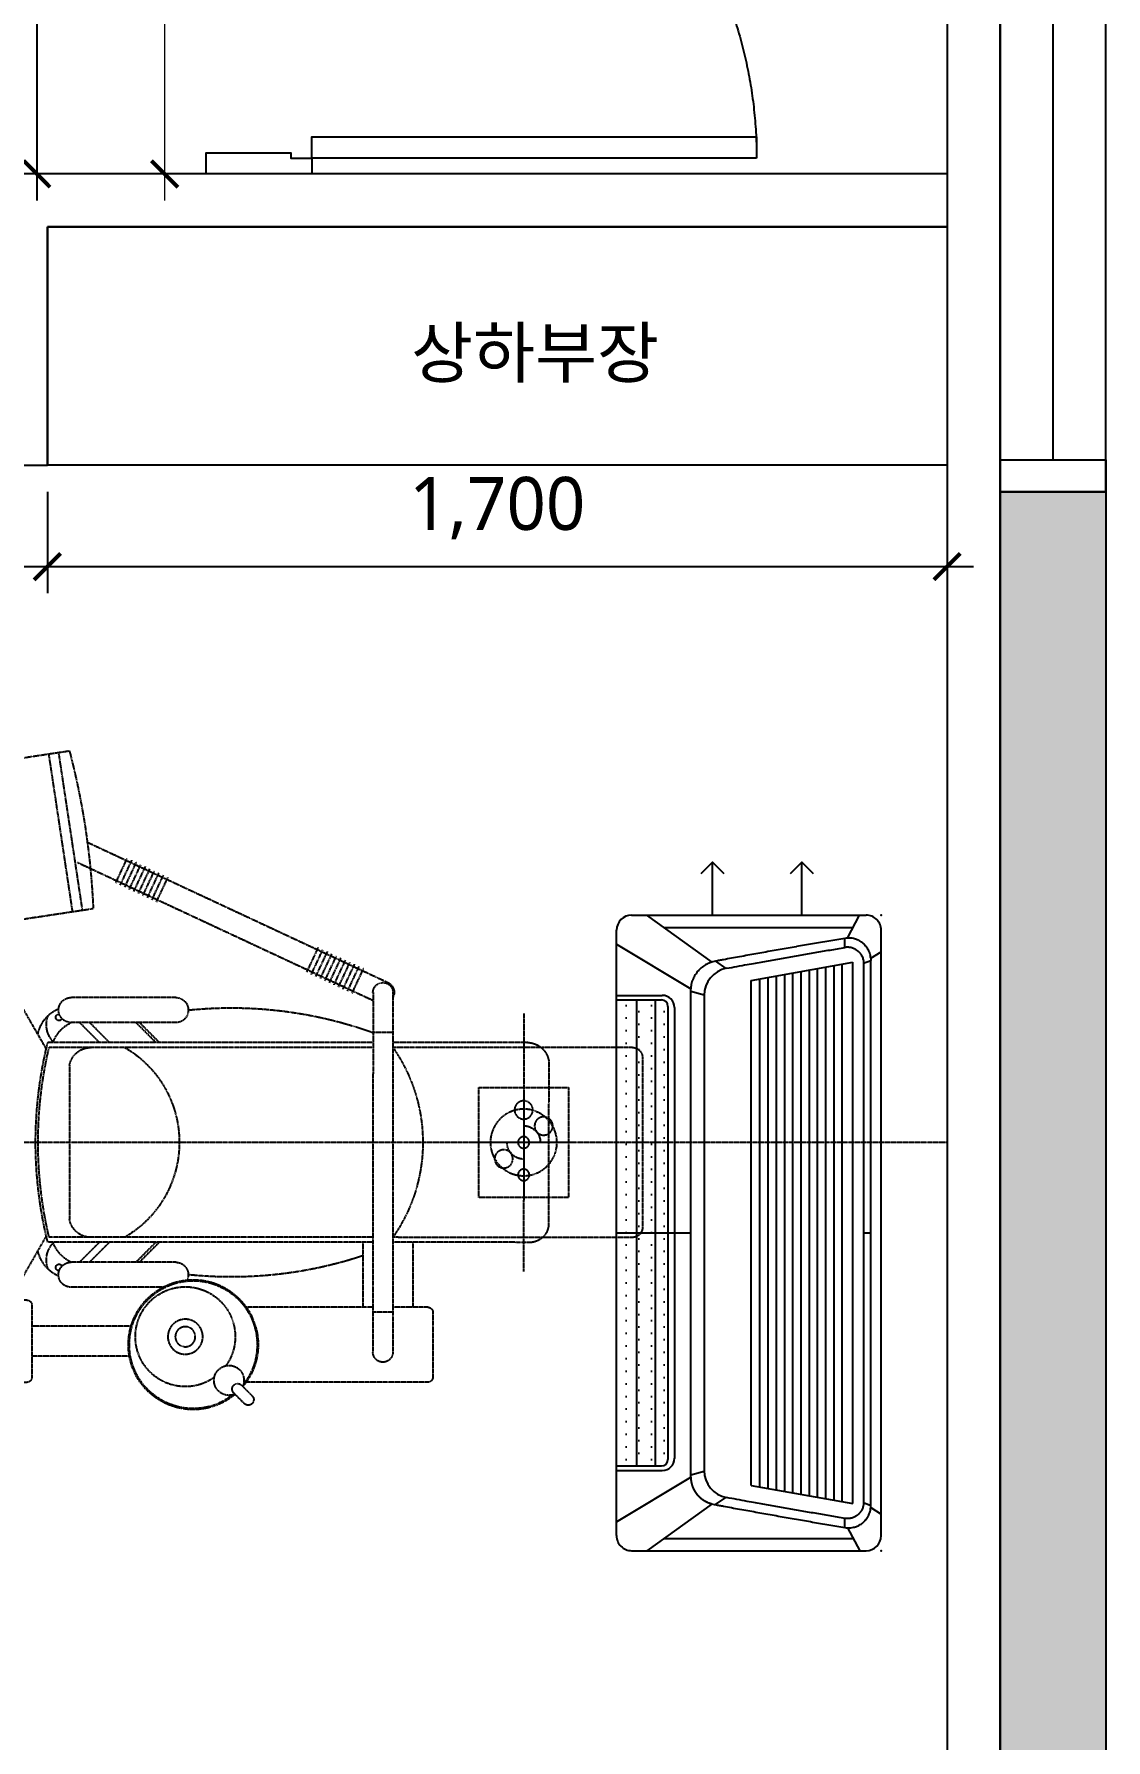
# Model space of a CAD drawing. Header units: metres. Extents: x 11578468 to 47831421, y -58341524 to -14256839.
# Drawn here: x 23795689 to 23797714, y -29027193 to -29023973 of the extents above; entities that cross this region are included whole.
import ezdxf
from ezdxf.enums import TextEntityAlignment as Align

# ---------------------------------------------------------------- set-up
doc = ezdxf.new("R2010")
doc.units = ezdxf.units.M
doc.header["$LTSCALE"] = 50
doc.header["$MEASUREMENT"] = 0
doc.linetypes.add('CENTER2', pattern=[28.575, 19.05, -3.175, 3.175, -3.175])
doc.linetypes.add('CENTERX2', pattern=[4, 2.5, -0.5, 0.5, -0.5])
doc.layers.get('0').update_dxf_attribs({"linetype": 'CONTINUOUS'})
doc.layers.get('DEFPOINTS').update_dxf_attribs({"linetype": 'CONTINUOUS'})
for name, color, linetype in [('0-ELC TEXT', 7, 'CONTINUOUS'), ('3.기호.계단선', 30, 'CONTINUOUS'), ('DVM_INDOOR', 7, 'CONTINUOUS'), ('DVM_UNIT_BP', 7, 'CONTINUOUS'), ('DVM_UNIT_DP', 4, 'CONTINUOUS'), ('DVM_UNIT_LP', 3, 'CONTINUOUS'), ('wall', 3, 'CONTINUOUS'), ('WIN', 4, 'CONTINUOUS'), ('家具', 251, 'CONTINUOUS'), ('가구', 6, 'CONTINUOUS')]:
    doc.layers.add(name, color=color, linetype=linetype)
for name, color, linetype, lineweight in [('DIM', 7, 'CONTINUOUS', 15), ('ha', 8, 'CONTINUOUS', 5), ('wall2', 3, 'CONTINUOUS', 25)]:
    doc.layers.add(name, color=color, linetype=linetype, lineweight=lineweight)
doc.styles.add('HY 울릉도 L', font='malgun.ttf')
doc.styles.add('맑은 고딕', font='malgun.ttf')
doc.dimstyles.new('사본 50', dxfattribs={"dimscale": 50, "dimtxt": 2, "dimasz": 1, "dimexe": 1, "dimexo": 1, "dimgap": 1, "dimtad": 1, "dimdec": 0, "dimrnd": 0.05, "dimdsep": 46, "dimlunit": 6, "dimtxsty": 'HY 울릉도 L', "dimblk": 'ARCHTICK', "dimcen": 2.5, "dimdle": 1, "dimclrd": 133, "dimclre": 133, "dimclrt": 30, "dimadec": 0, "dimazin": 0, "dimtfac": 1, "dimtdec": 0, "dimtix": 1, "dimtmove": 2, "dimatfit": 3, "dimldrblk": 'ARCHTICK', "dimfxl": 1, "dimlwd": -1, "dimlwe": -1, "dimarcsym": 0})

# ---------------------------------------------------------------- blocks, each defined once
blk = doc.blocks.new('*U1960')
at = {"layer": 'WIN', "linetype": 'Continuous'}
blk.add_line((60, 100), (1140, 100), dxfattribs=at)
for points in [[(0, 0), (1200, 0), (1200, 200), (0, 200)], [(0, 0), (60, 0), (60, 200), (0, 200)], [(1200, 0), (1140, 0), (1140, 200), (1200, 200)]]:
    blk.add_lwpolyline(points, close=True, dxfattribs=at)
blk = doc.blocks.new('sdagdgds')
at = {"layer": 'ha', "transparency": 33554687}
h = blk.add_hatch(color=256, dxfattribs=at)
h.dxf.hatch_style = 1
h.paths.add_polyline_path([(23725502, -29128457), (23728302, -29128457), (23728302, -29132607), (23728502, -29132607), (23728502, -29128257), (23728302, -29128257), (23725302, -29128257), (23725302, -29132557), (23725502, -29132557)])
h.paths.add_polyline_path([(23728502, -29133657), (23728302, -29133657), (23728302, -29133757), (23725502, -29133757), (23725502, -29133657), (23725302, -29133657), (23725302, -29133757), (23724848.0976572, -29133757), (23724752, -29133757), (23724752, -29136507), (23725152, -29136507), (23725152, -29137657), (23725352, -29137657), (23725352, -29137507), (23727752, -29137507), (23727952, -29137507), (23727952, -29137307), (23725352, -29137307), (23725352, -29136507), (23727052, -29136507), (23727052, -29136707), (23727252, -29136707), (23727252, -29136507), (23727252, -29135757), (23727252, -29135707), (23727052, -29135707), (23727052, -29135757), (23727052, -29136307), (23725352, -29136307), (23724952, -29136307), (23724952, -29133957), (23727052, -29133957), (23727052, -29134507), (23727252, -29134507), (23727252, -29133957), (23728502, -29133957)])
h.paths.add_polyline_path([(23727952, -29138607), (23727752, -29138607), (23727752, -29139637), (23725352, -29139637), (23725352, -29139457), (23725152, -29139457), (23725152, -29140057), (23725352, -29140057), (23725352, -29139837), (23727752, -29139837), (23727752, -29139907), (23727952, -29139907), (23727952, -29139837)])
h.paths.add_polyline_path([(23727952, -29141007), (23727752, -29141007), (23727752, -29142007), (23725352, -29142007), (23725352, -29141857), (23725152, -29141857), (23725152, -29144557), (23725652, -29144557), (23725652, -29144657), (23729552, -29144657), (23729552, -29144457), (23725852, -29144457), (23725852, -29144357), (23725352, -29144357), (23725352, -29142207), (23727952, -29142207)])
h.paths.add_polyline_path([(23731552, -29144307), (23730852, -29144307), (23730852, -29144457), (23730732, -29144457), (23730732, -29144657), (23732052, -29144657), (23732052, -29144457), (23731552, -29144457)])
h.paths.add_polyline_path([(23739502, -29144457), (23736702, -29144457), (23736702, -29144307), (23736002, -29144307), (23736002, -29144457), (23733202, -29144457), (23733202, -29144657), (23739502, -29144657)])
h.paths.add_polyline_path([(23745902, -29143307), (23745702, -29143307), (23745702, -29144457), (23744702, -29144457), (23744702, -29144307), (23744002, -29144307), (23744002, -29144457), (23743102, -29144457), (23743102, -29144657), (23745902, -29144657)])
h.paths.add_polyline_path([(23745902, -29133157), (23745702, -29133157), (23745702, -29139657), (23745902, -29139657)])
h.paths.add_polyline_path([(23745902, -29140857), (23745702, -29140857), (23745702, -29142157), (23745902, -29142157)])
h.paths.add_polyline_path([(23744602, -29136307), (23743902, -29136307), (23743902, -29136657), (23744602, -29136657)])
h.paths.add_polyline_path([(23736702, -29136307), (23736002, -29136307), (23736002, -29136657), (23736702, -29136657)])
h.paths.add_polyline_path([(23731602, -29136307), (23730902, -29136307), (23730902, -29136657), (23731602, -29136657)])
h.paths.add_polyline_path([(23745902, -29130707), (23745702, -29130707), (23745702, -29131957), (23745902, -29131957)])
h.paths.add_polyline_path([(23745902, -29128257), (23743802, -29128257), (23743802, -29128457), (23743802, -29128707), (23744502, -29128707), (23744502, -29128457), (23745702, -29128457), (23745702, -29129607), (23745902, -29129607)])
h.paths.add_polyline_path([(23731602, -29128457), (23731602, -29128257), (23730902, -29128257), (23730902, -29130107), (23731102, -29130107), (23731102, -29128707), (23731602, -29128707)])
h.paths.add_polyline_path([(23736702, -29128257), (23736002, -29128257), (23736002, -29128457), (23736002, -29128707), (23736702, -29128707), (23736702, -29128457)])
at = {"layer": 'wall'}
for p, q in [((23745702, -29133157), (23745702, -29139657)), ((23745702, -29133157), (23745902, -29133157)), ((23745902, -29133157), (23745902, -29139657))]:
    blk.add_line(p, q, dxfattribs=at)
at = {"layer": 'WIN', "linetype": 'Continuous', "rotation": 270}
blk.add_blockref('*U1960', (23745702, -29131957), dxfattribs=at)
blk = doc.blocks.new('rtyutut')
at = {"layer": '家具', "linetype": 'CENTERX2', "ltscale": 0.01}
for p, q in [((425185.6, -946947.7), (425230.6, -946649.4)), ((425204.2, -946950.5), (425249.2, -946652.2)), ((425560, -946699), (425210.5, -946646.3)), ((425409.3, -946981.4), (425454.3, -946683.1)), ((425428, -946984.2), (425472.9, -946685.9)), ((425536.5, -946736), (425558.3, -946739.3)), ((425536.5, -946736), (425540.2, -946736.5)), ((425569.1, -946731.4), (425571.6, -946714.4)), ((425839.5, -946739.3), (425851.3, -946762.1)), ((425901.3, -946730.7), (425900.9, -946740.2)), ((426021.3, -946742.2), (426030.4, -946733.1)), ((425534.4, -946750), (425556.2, -946753.3)), ((425534.4, -946750), (425538, -946750.5)), ((425561.3, -946782.7), (425564.2, -946764)), ((425789.2, -946765.2), (425803, -946792)), ((425526.7, -946801.3), (425530.3, -946801.8)), ((425526.7, -946801.3), (425548.5, -946804.6)), ((425528.8, -946787.3), (425532.4, -946787.8)), ((425528.8, -946787.3), (425550.6, -946790.6)), ((425177.3, -946818.5), (424609, -947083.5)), ((425553.6, -946833.9), (425556.4, -946815.3)), ((425195.2, -946857), (424636.8, -947117.4)), ((425088.7, -946911.9), (425066.8, -946864.9)), ((425097.2, -946907.9), (425075.3, -946860.9)), ((425105.8, -946903.9), (425083.9, -946856.9)), ((425114.3, -946899.9), (425092.4, -946852.9)), ((425122.9, -946895.9), (425101, -946848.9)), ((425519, -946852.5), (425522.6, -946853.1)), ((425519, -946852.5), (425540.8, -946855.8)), ((425521.1, -946838.6), (425524.7, -946839.1)), ((425521.1, -946838.6), (425542.9, -946841.9)), ((425545.9, -946885.2), (425548.7, -946866.6)), ((426153.5, -946876.7), (426162.7, -946867.5)), ((425046, -946931.8), (425024, -946884.8)), ((425054.5, -946927.8), (425032.6, -946880.8)), ((425063.1, -946923.8), (425041.1, -946876.8)), ((425071.6, -946919.8), (425049.7, -946872.8)), ((425080.1, -946915.8), (425058.2, -946868.8)), ((425513.4, -946889.8), (425517, -946890.4)), ((425513.4, -946889.8), (425535.1, -946893.1)), ((425511.3, -946903.8), (425514.9, -946904.4)), ((425511.3, -946903.8), (425533, -946907.1)), ((425538.1, -946936.5), (425541, -946917.9)), ((425165.6, -946944.7), (425515, -946997.4)), ((425503.5, -946955.1), (425507.1, -946955.6)), ((425503.5, -946955.1), (425525.3, -946958.4)), ((425505.6, -946941.1), (425509.2, -946941.7)), ((425505.6, -946941.1), (425527.4, -946944.4)), ((425530.8, -946985.1), (425533.2, -946969.1)), ((425687.3, -946980.6), (425680.2, -946981.7)), ((426162.6, -946992.1), (426153.2, -946992.5)), ((424736.2, -947076.2), (424714.3, -947029.2)), ((424744.7, -947072.3), (424722.8, -947025.3)), ((424753.3, -947068.3), (424731.4, -947021.3)), ((424761.8, -947064.3), (424739.9, -947017.3)), ((424676.4, -947104.1), (424654.4, -947057.1)), ((424684.9, -947100.1), (424663, -947053.1)), ((424693.5, -947096.2), (424671.5, -947049.2)), ((424702, -947092.2), (424680.1, -947045.2)), ((424710.5, -947088.2), (424688.6, -947041.2)), ((424719.1, -947084.2), (424697.2, -947037.2)), ((424727.6, -947080.2), (424705.7, -947033.2)), ((425719, -947032.7), (425689.3, -947037.6)), ((426138.8, -947049.1), (426129.6, -947040)), ((426139.9, -947045.9), (426131.2, -947041.5)), ((426152.5, -947040.6), (426195.9, -947059.2)), ((426114.5, -947096.5), (426106, -947092.2)), ((426126.3, -947076.7), (426111.5, -947061.9)), ((424599.1, -947102.7), (424599.1, -947781.6)), ((424636.8, -947102.7), (424636.8, -947781.6)), ((425009.3, -947112.2), (425207.3, -947112.2)), ((425254.1, -947208.8), (425313.1, -947106.6)), ((424352.1, -947142), (424352.1, -947629.2)), ((424599.1, -947178.2), (424636.8, -947178.2)), ((425009.3, -947159.3), (425207.3, -947159.3)), ((425040.4, -947197), (425078.1, -947159.3)), ((425047.1, -947197), (425084.8, -947159.3)), ((425134.7, -947197), (425172.4, -947159.3)), ((425153.6, -947197), (425191.3, -947159.3)), ((425861.5, -947208.2), (425866, -947178.4)), ((426031.6, -947180.5), (426050.3, -947223.9)), ((424146.5, -947206.5), (424314.2, -947206.5)), ((424314.2, -947206.5), (424599.1, -947206.5)), ((424344.5, -947197), (424599.1, -947197)), ((424636.8, -947197), (425251.3, -947197)), ((424636.8, -947206.5), (425104.7, -947206.5)), ((425104.7, -947206.5), (425248.7, -947206.5)), ((425917.4, -947216.8), (425918.8, -947207.6)), ((424127.7, -947225.3), (424127.7, -947545.9)), ((424304.9, -947230.5), (424304.9, -947541)), ((425210.1, -947240.1), (425210.1, -947531.3)), ((424436.9, -947281.9), (424267.2, -947281.9)), ((424267.2, -947281.9), (424267.2, -947489.3)), ((424436.9, -947489.3), (424436.9, -947281.9)), ((424352.1, -947291.3), (424352.1, -947480)), ((425768.8, -947300.8), (425505.5, -947300.8)), ((425958.7, -947314.9), (425902.1, -947314.9)), ((425958.7, -947314.9), (426060.6, -947314.9)), ((426060.6, -947314.9), (426060.6, -947456.3)), ((425787.6, -947319.6), (425787.6, -947451.6)), ((425883.3, -947333.8), (425883.3, -947437.5)), ((425977.6, -947437.5), (425977.6, -947333.8)), ((426079.5, -947437.5), (426079.5, -947333.8)), ((425787.6, -947357.3), (425883.3, -947357.3)), ((423552.1, -947385.6), (426478.9, -947385.6)), ((424257.7, -947385.6), (424446.4, -947385.6)), ((425502.3, -947385.6), (426059.5, -947385.6)), ((425787.6, -947413.9), (425883.3, -947413.9)), ((425768.8, -947470.5), (425505.5, -947470.5)), ((425902.1, -947456.3), (425958.7, -947456.3)), ((425958.7, -947456.3), (426060.6, -947456.3)), ((424267.2, -947489.3), (424436.9, -947489.3)), ((425923.3, -947556.9), (425918.5, -947527.1)), ((425975.5, -947525.2), (425974.3, -947518)), ((424146.5, -947564.8), (424312, -947564.8)), ((424312, -947564.8), (424599.1, -947564.8)), ((424336.5, -947574.2), (424599.1, -947574.2)), ((424561.4, -947574.2), (424561.4, -947696.8)), ((424636.8, -947564.8), (425104.7, -947564.8)), ((424636.8, -947574.2), (425251.3, -947574.2)), ((424655.7, -947574.2), (424655.7, -947696.8)), ((425040.4, -947574.2), (425078.1, -947611.9)), ((425047.1, -947574.2), (425084.8, -947611.9)), ((425104.7, -947564.8), (425248.7, -947564.8)), ((425134.7, -947574.2), (425172.4, -947611.9)), ((425153.6, -947574.2), (425191.3, -947611.9)), ((425254.1, -947562.4), (425313.1, -947664.6)), ((425009.3, -947611.9), (425207.3, -947611.9)), ((426190.8, -947627.1), (426164, -947640.9)), ((425033.4, -947659.1), (425207.3, -947659.1)), ((424533.1, -947696.8), (424599.1, -947696.8)), ((424636.8, -947696.8), (424876.2, -947696.8)), ((425281.3, -947692.9), (425281.3, -947829.3)), ((425290.7, -947683.4), (425354.6, -947683.2)), ((425326.3, -947683.3), (425326.8, -947838.6)), ((425364, -947692.6), (425364.1, -947726.5)), ((425747.9, -947699.3), (425777.6, -947703.9)), ((426216.7, -947677.4), (426191.5, -947690.4)), ((424523.7, -947706.2), (424523.7, -947828.8)), ((424599.1, -947706.2), (424636.8, -947706.2)), ((425093.8, -947732.8), (425281.3, -947732.8)), ((425358.6, -947728.5), (425362.3, -947728.4)), ((425358.7, -947742.6), (425362.3, -947742.6)), ((425364.2, -947744.5), (425364.3, -947777.1)), ((425739.3, -947755.3), (425748.4, -947756.7)), ((426225.3, -947739.1), (426215.9, -947738.8)), ((425096.9, -947789.4), (425281.3, -947789.4)), ((425358.8, -947779), (425362.4, -947779)), ((425358.8, -947793.1), (425362.5, -947793.1)), ((425364.4, -947795), (425364.5, -947828.9)), ((424533.1, -947838.2), (424876.2, -947838.2)), ((424885.1, -947844), (424865.1, -947864)), ((424899.8, -947858.7), (424879.7, -947878.7)), ((425290.8, -947838.8), (425355.1, -947838.4)), ((426213.9, -947859.2), (426222.9, -947868.2)), ((425848.4, -947969.5), (425862.2, -947942.7)), ((425898.7, -947995.4), (425912.5, -947968.6)), ((425964, -948000.5), (425963.6, -947991)), ((426079.4, -947991.4), (426088.5, -948000.6))]:
    blk.add_line(p, q, dxfattribs=at)
for centre, radius in [((424352.1, -947324.3), 17.2), ((424352.1, -947385.6), 62.9), ((424314.3, -947354.5), 17.2), ((424352.1, -947385.6), 10.8), ((424389.8, -947416.7), 17.2), ((424352.1, -947446.9), 10.8), ((424991.3, -947752.5), 33), ((424991.3, -947752.5), 18.9)]:
    blk.add_circle(centre, radius, dxfattribs=at)
for centre, radius, start, end in [((426584.6, -947006.1), 1420.4, 165.3279, 177.5221), ((425557.6, -946712.9), 14.1, 354.0775, 79.9893), ((425529.3, -946742.1), 9.43, 39.9828, 302.802), ((425559.8, -946730), 9.43, 261.3846, 351.425), ((426595.6, -947616.8), 1130.8, 127.7445, 142.8941), ((425814.4, -946752.3), 28.3, 27.2615, 207.2615), ((425920.1, -946731.5), 18.9, 83.6877, 177.6423), ((425890.1, -947003.3), 292.3, 6.3123, 83.6877), ((426037, -946739.8), 9.43, 60.8473, 135), ((425890.1, -947003.3), 311.2, 28.1765, 60.8473), ((425554.8, -946762.6), 9.43, 351.425, 81.3846), ((425926.7, -946970.2), 216.9, 112.5807, 160.9176), ((425919.7, -946741), 18.9, 177.6423, 263.5463), ((425890.1, -947003.3), 245.2, 6.4537, 83.5463), ((426099.2, -946796), 28.3, 348.6803, 100.7954), ((425521.6, -946793.3), 9.43, 39.9828, 302.802), ((425552, -946781.3), 9.43, 261.3846, 351.425), ((425513.9, -946844.6), 9.43, 39.9828, 302.802), ((425544.3, -946832.5), 9.43, 261.3846, 351.425), ((425547.1, -946813.9), 9.43, 351.425, 81.3846), ((425539.4, -946865.2), 9.43, 351.425, 81.3846), ((426156, -946860.8), 9.43, 315, 28.1765), ((425506.2, -946895.9), 9.43, 39.9828, 302.802), ((425536.6, -946883.8), 9.43, 261.3846, 351.425), ((425531.6, -946916.4), 9.43, 351.425, 81.3846), ((425498.4, -946947.2), 9.43, 39.9828, 302.802), ((425523.9, -946967.7), 9.43, 351.425, 81.3846), ((425528.8, -946935.1), 9.43, 261.3846, 351.425), ((425731.4, -946963.1), 47.1, 142.8941, 208.7976), ((425516.8, -946983.3), 14.1, 262.8606, 352.8603), ((425684.7, -947009.6), 28.3, 99.2615, 279.2615), ((426173, -946720.4), 551, 208.7976, 241.2024), ((425276.5, -946297.7), 1130.8, 307.1059, 322.2555), ((426152.4, -946973.6), 18.9, 186.4537, 272.3577), ((426161.8, -946973.2), 18.9, 272.3577, 6.3123), ((425926.7, -946970.2), 216.9, 196.7213, 254.0843), ((425926.7, -946970.2), 226.3, 298.812, 340.411), ((426148.8, -947049.2), 9.43, 66.6889, 160.411), ((426192.1, -947067.9), 9.43, 339.79, 66.6889), ((424618, -947102.7), 21.2, 115, 207.266), ((424618, -947102.7), 18.9, 90, 180), ((424618, -947102.7), 18.9, 0, 90), ((425926.7, -946970.2), 216.9, 285.5841, 332.6783), ((425926.7, -946970.2), 292.3, 297.8931, 339.79), ((425009.3, -947135.8), 23.6, 90, 270), ((425207.3, -947135.8), 23.6, 270, 90), ((425340, -947434), 328.4, 23.9286, 94.6915), ((424904.7, -947924.9), 793.3, 84.1361, 109.7326), ((425229.9, -947149.5), 6.22, 215.4276, 85.8716), ((425203.1, -947195.6), 68.4, 12.0689, 66.2015), ((425207, -947163.4), 46.8, 316.2164, 21.4281), ((425177.1, -947220.7), 68.4, 21.3635, 63.7664), ((426040.3, -947176.7), 9.43, 118.812, 203.3111), ((424146.5, -947225.3), 18.9, 90.001, 179.9974), ((424345.2, -947237.9), 40.9, 89.0396, 169.4832), ((424854.5, -947385.6), 311.9, 144.9489, 215.0511), ((425210.1, -947385.6), 207.4, 120.2726, 239.7274), ((425169.9, -947247.4), 40.9, 10.311, 90.9604), ((424487.5, -947385.6), 782, 346.751, 13.2389), ((424487.5, -947385.6), 786.7, 346.1256, 13.8644), ((425889.4, -947212.5), 28.3, 171.2615, 351.2615), ((425930.3, -947161.9), 47.1, 241.2024, 307.1059), ((426059, -947220.2), 9.43, 203.3111, 297.8931), ((425505.5, -947319.6), 18.9, 90, 180), ((425106.4, -947385.6), 386.6, 349.7784, 10.2216), ((425768.8, -947319.6), 18.9, 0, 90), ((425902.1, -947333.8), 18.9, 90, 180), ((425958.7, -947333.8), 18.9, 0, 90), ((426060.6, -947333.8), 18.9, 0, 90), ((424352.1, -947385.6), 31.5, 90, 180), ((424352.1, -947385.6), 31.5, 270, 0), ((425902.1, -947437.5), 18.9, 180, 270), ((425958.7, -947437.5), 18.9, 270, 0), ((426060.6, -947437.5), 18.9, 270, 0), ((425340, -947337.3), 328.4, 265.3085, 336.0714), ((425505.5, -947451.6), 18.9, 180, 270), ((425768.8, -947451.6), 18.9, 270, 0), ((425946.4, -947522.6), 28.3, 9.2615, 189.2615), ((424340.9, -947538.4), 36.1, 184.1196, 262.9592), ((425169.9, -947523.9), 40.9, 269.0396, 349.5868), ((426235.7, -948010.9), 551, 118.7976, 151.2024), ((425993, -947569.3), 47.1, 52.8941, 118.7976), ((425339.2, -948433.5), 1130.8, 37.7445, 52.8941), ((424146.5, -947545.9), 18.9, 179.9974, 270.001), ((425177.1, -947550.6), 68.4, 296.2336, 338.6365), ((425207, -947607.8), 46.8, 338.5719, 43.7836), ((425985.9, -947764.5), 216.9, 106.7213, 164.0843), ((425985.9, -947764.5), 216.9, 21.0279, 70.9176), ((424904.7, -946846.4), 793.3, 251.7081, 275.8639), ((425203.1, -947575.6), 68.4, 293.7985, 347.929), ((425009.3, -947635.5), 23.6, 90, 205.0576), ((425207.3, -947635.5), 23.6, 270, 90), ((425229.9, -947621.8), 6.22, 274.1284, 144.5724), ((426203.8, -947652.2), 28.3, 297.2615, 117.2615), ((424976.3, -947767.5), 122.6, 229.8581, 220.1503), ((424976.3, -947767.5), 120.7, 231.741, 218.2565), ((424991.3, -947752.5), 94.3, 234.5232, 215.4748), ((424533.1, -947706.2), 9.43, 90, 180), ((425290.7, -947692.9), 9.43, 90.2082, 180), ((425354.6, -947692.6), 9.43, 0.2051, 90.2051), ((425743.6, -947727.3), 28.3, 81.2615, 261.2615), ((425352.4, -947735.5), 9.43, 48.7954, 311.6147), ((425362.3, -947726.6), 1.89, 270.2051, 0.2051), ((425362.3, -947744.5), 1.89, 0.2051, 90.2051), ((425794.1, -947768.1), 47.1, 151.2024, 217.1059), ((425952.7, -947727.9), 245.2, 276.4537, 353.5463), ((425952.7, -947727.9), 292.3, 276.3123, 353.6877), ((426215.1, -947757.6), 18.9, 87.6423, 173.5463), ((426224.5, -947758), 18.9, 353.6877, 87.6423), ((424618, -947781.6), 18.9, 180, 270), ((424618, -947781.6), 18.9, 270, 0), ((425352.6, -947786.1), 9.43, 48.7954, 311.6147), ((425362.4, -947777.1), 1.89, 270.2051, 0.2051), ((425362.5, -947795), 1.89, 0.2051, 90.2051), ((426658.3, -947114.4), 1130.8, 217.1059, 232.2555), ((424533.1, -947828.8), 9.43, 180, 270), ((424908.8, -947834.9), 28.3, 246.534, 203.5136), ((425290.7, -947829.3), 9.43, 180, 270.3005), ((425355.1, -947829), 9.43, 270.3036, 0.3036), ((425985.9, -947764.5), 216.9, 195.5841, 252.4806), ((424872.4, -947871.4), 10.4, 135, 315), ((424892.4, -947851.4), 10.4, 315, 135), ((425952.7, -947727.9), 311.2, 298.1765, 330.8473), ((426216.2, -947874.9), 9.43, 330.8473, 45), ((426160, -947937.1), 28.3, 258.6803, 10.7954), ((425873.6, -947982.5), 28.3, 152.7385, 332.7385), ((425982.4, -947990.3), 18.9, 96.4537, 182.3577), ((425982.8, -947999.7), 18.9, 182.3577, 276.3123), ((426095.2, -947993.9), 9.43, 225, 298.1765)]:
    blk.add_arc(centre, radius, start, end, dxfattribs=at)
blk = doc.blocks.new('_ArchTick')
at = {"color": 0, "linetype": 'ByBlock', "const_width": 0.15}
blk.add_lwpolyline([(-0.5, -0.5), (0.5, 0.5)], dxfattribs=at)
blk = doc.blocks.new('*D2391')
at = {"layer": 'DEFPOINTS', "color": 0}
for p in [(23794113.7, -29024786.6), (23795713.7, -29024786.6), (23795713.7, -29024978)]:
    blk.add_point(p, dxfattribs=at)
at = {"layer": 'wall', "color": 133, "ltscale": 10}
for p, q in [((23794113.7, -29024836.6), (23794113.7, -29025028)), ((23795713.7, -29024836.6), (23795713.7, -29025028)), ((23794063.7, -29024978), (23795763.7, -29024978))]:
    blk.add_line(p, q, dxfattribs=at)
at = {"layer": 'wall', "color": 133, "xscale": 50, "yscale": 50, "zscale": 50, "rotation": 180}
blk.add_blockref('_ArchTick', (23794113.7, -29024978), dxfattribs=at)
at = {"layer": 'wall', "color": 133, "xscale": 50, "yscale": 50, "zscale": 50}
blk.add_blockref('_ArchTick', (23795713.7, -29024978), dxfattribs=at)
at = {"layer": 'wall', "color": 30, "ltscale": 10, "insert": (23794913.7, -29024867.7), "char_height": 100, "attachment_point": 5, "style": 'HY 울릉도 L'}
blk.add_mtext('1,600', dxfattribs=at)
blk = doc.blocks.new('*D2392')
at = {"layer": 'DEFPOINTS', "color": 0}
for p in [(23795713.7, -29024786.6), (23797413.7, -29024786.6), (23797413.7, -29024978)]:
    blk.add_point(p, dxfattribs=at)
at = {"layer": 'wall', "color": 133, "ltscale": 10}
for p, q in [((23795713.7, -29024836.6), (23795713.7, -29025028)), ((23797413.7, -29024836.6), (23797413.7, -29025028)), ((23795663.7, -29024978), (23797463.7, -29024978))]:
    blk.add_line(p, q, dxfattribs=at)
at = {"layer": 'wall', "color": 133, "xscale": 50, "yscale": 50, "zscale": 50, "rotation": 180}
blk.add_blockref('_ArchTick', (23795713.7, -29024978), dxfattribs=at)
at = {"layer": 'wall', "color": 133, "xscale": 50, "yscale": 50, "zscale": 50}
blk.add_blockref('_ArchTick', (23797413.7, -29024978), dxfattribs=at)
at = {"layer": 'wall', "color": 30, "ltscale": 10, "insert": (23796563.7, -29024867.7), "char_height": 100, "attachment_point": 5, "style": 'HY 울릉도 L'}
blk.add_mtext('1,700', dxfattribs=at)
blk = doc.blocks.new('*D2469')
at = {"layer": 'DEFPOINTS', "color": 0}
for p in [(23796013.7, -29020386.6), (23795693.8, -29024236.6), (23796013.7, -29024236.6)]:
    blk.add_point(p, dxfattribs=at)
at = {"layer": 'wall', "color": 133, "ltscale": 10}
for p, q in [((23795693.8, -29020336.6), (23795693.8, -29024286.6)), ((23795963.7, -29020386.6), (23795643.8, -29020386.6)), ((23795963.7, -29024236.6), (23795643.8, -29024236.6))]:
    blk.add_line(p, q, dxfattribs=at)
at = {"layer": 'wall', "color": 133, "xscale": 50, "yscale": 50, "zscale": 50}
for p, rotation in [((23795693.8, -29020386.6), 90), ((23795693.8, -29024236.6), 270)]:
    blk.add_blockref('_ArchTick', p, dxfattribs=dict(at, rotation=rotation))
at = {"layer": 'wall', "color": 30, "ltscale": 10, "insert": (23795583.7, -29022311.6), "char_height": 100, "attachment_point": 5, "rotation": 90, "style": 'HY 울릉도 L'}
blk.add_mtext('3,850', dxfattribs=at)
blk = doc.blocks.new('*U2475')
at = {"layer": 'WIN', "linetype": 'Continuous', "transparency": 33554687}
for points in [[(30, 1040), (30, 200), (70, 200), (70, 1040)], [(0, 200), (0, 0), (40, 0), (40, 160), (30, 160), (30, 200)], [(900, 200), (900, 0), (860, 0), (860, 160), (870, 160), (870, 200)]]:
    blk.add_lwpolyline(points, close=True, dxfattribs=at)
at = {"layer": 'WIN', "linetype": 'CENTER2', "ltscale": 20, "transparency": 33554687}
blk.add_arc((30, 200), 840, 0, 90, dxfattribs=at)
blk = doc.blocks.new('*D2488')
at = {"layer": 'DEFPOINTS', "color": 0}
for p in [(23796013.7, -29023336.6), (23795935.3, -29024236.6), (23796013.7, -29024236.6)]:
    blk.add_point(p, dxfattribs=at)
at = {"layer": 'DIM', "color": 133, "ltscale": 10}
for p, q in [((23795935.3, -29023286.6), (23795935.3, -29024286.6)), ((23795963.7, -29023336.6), (23795885.3, -29023336.6)), ((23795963.7, -29024236.6), (23795885.3, -29024236.6))]:
    blk.add_line(p, q, dxfattribs=at)
at = {"layer": 'DIM', "color": 133, "xscale": 50, "yscale": 50, "zscale": 50}
for p, rotation in [((23795935.3, -29023336.6), 90), ((23795935.3, -29024236.6), 270)]:
    blk.add_blockref('_ArchTick', p, dxfattribs=dict(at, rotation=rotation))
at = {"layer": 'DIM', "color": 30, "ltscale": 10, "insert": (23795833.6, -29023786.6), "char_height": 100, "attachment_point": 5, "rotation": 90, "style": 'HY 울릉도 L'}
blk.add_mtext('900', dxfattribs=at)
blk = doc.blocks.new('DVM_DP_VEC')
at = {"layer": 'DVM_UNIT_DP', "color": 0}
blk.add_line((0, 0), (100, 0), dxfattribs=at)
blk.add_lwpolyline([(78.8, 21.2), (100, 0), (78.8, -21.2)], dxfattribs=at)
blk.add_point((0, 0), dxfattribs=at)
blk = doc.blocks.new('DVM_LP_VEC')
at = {"layer": 'DVM_UNIT_LP', "color": 0}
blk.add_line((0, 0), (100, 0), dxfattribs=at)
blk.add_lwpolyline([(78.8, 21.2), (100, 0), (78.8, -21.2)], dxfattribs=at)
blk.add_point((0, 0), dxfattribs=at)
blk = doc.blocks.new('DVM_ID_CST_WF1W_AP_970X135X410_T_BLO')
at = {"layer": 'DVM_INDOOR'}
h = blk.add_hatch(dxfattribs=at)
h.set_pattern_fill('DOTS', color=0, scale=15)
h.set_pattern_definition([(0, (0, 0), (11.90625, 23.8125), [0, -23.8125])])
h.paths.add_polyline_path([(439.8, 426.9), (-439.8, 426.9), (-439.8, 415.1, 0.414214), (-427.8, 403.1), (427.8, 403.1, 0.414214), (439.8, 415.1)])
h.paths.add_polyline_path([(439.8, 461.7), (-439.8, 461.7), (-439.8, 426.9), (439.8, 426.9)])
h.paths.add_polyline_path([(439.8, 500.1), (-439.8, 500.1), (-439.8, 461.7), (439.8, 461.7)])
at = {"layer": 'DVM_INDOOR', "color": 0}
for p, q in [((-571.5, 500.1), (571.5, 500.1)), ((-545.5, 500.1), (-461, 360)), ((-448.5, 500.1), (-448.5, 413.7)), ((-439.8, 500.1), (-439.8, 415.1)), ((0, 499.5), (0, 360)), ((439.8, 500.1), (439.8, 415.1)), ((448.5, 500.1), (448.5, 413.7)), ((545.5, 500.1), (461, 360)), ((-600, 471.6), (-600, 28.6)), ((-439.6, 461.7), (439.8, 461.7)), ((600, 471.6), (600, 28.6)), ((-511.5, 319.5), (-600, 442.6)), ((439.8, 426.9), (-439.8, 426.9)), ((511.5, 319.5), (600, 442.6)), ((-576.8, 410.1), (-576.8, 52.9)), ((427.8, 403.1), (-427.8, 403.1)), ((425.5, 390.7), (-425.6, 390.7)), ((576.8, 410.1), (576.8, 53)), ((-461, 360), (460.9, 360)), ((-456.7, 360), (-449.8, 334.8)), ((456.7, 360), (449.8, 334.8)), ((448.5, 334.8), (-448.5, 334.8)), ((-513, 313.3), (-499.3, 293.9)), ((513, 313.3), (499.3, 293.9)), ((-476.9, 245.9), (-511.1, 53.5)), ((-479.8, 229.5), (479.8, 229.5)), ((-476.9, 245.9), (476.9, 245.9)), ((476.9, 245.9), (511.2, 53.5)), ((-485.4, 198), (485.4, 198)), ((-482.6, 213.6), (482.6, 213.6)), ((-490.9, 167), (490.9, 167)), ((-488.2, 182.4), (488.2, 182.4)), ((-496.5, 135.8), (496.5, 135.8)), ((-493.7, 151.4), (493.7, 151.4)), ((-502.1, 104.4), (502.1, 104.4)), ((-499.3, 120.2), (499.3, 120.2)), ((-556.2, 68.5), (-538.9, 68.5)), ((-507.6, 73.5), (507.6, 73.5)), ((-504.8, 89.1), (504.8, 89.1)), ((538.9, 68.6), (556.2, 68.5)), ((-556.7, 63.5), (-600, 40.7)), ((-509.2, 33.4), (-514.6, 19.6)), ((-511.1, 53.5), (511.2, 53.5)), ((509.2, 33.4), (-509.2, 33.4)), ((0, 33.4), (0, 19.6)), ((509.2, 33.4), (514.6, 19.6)), ((556.7, 63.5), (600, 40.8)), ((-571.5, 0.1), (571.5, 0.1)), ((-518.6, 19.8), (-530.9, 0.1)), ((-514.6, 19.6), (514.6, 19.6)), ((518.6, 19.8), (530.9, 0.1))]:
    blk.add_line(p, q, dxfattribs=at)
for centre, radius, start, end in [((-571.5, 471.6), 28.5, 89.9991, 180), ((571.5, 471.6), 28.5, 0, 89.9991), ((-425.5, 413.7), 23, 180, 270), ((-427.8, 415.1), 12, 180, 270), ((425.5, 413.7), 23, 270, 0), ((427.8, 415.1), 12, 270, 0), ((-448.5, 282.8), 52, 90, 169.5496), ((448.5, 282.8), 52, 10.4498, 90), ((-571.5, 28.6), 28.5, 180, 269.9991), ((571.5, 28.6), 28.5, 269.9991, 0)]:
    blk.add_arc(centre, radius, start, end, dxfattribs=at)
for points, knots in [([(-461, 360), (-461.1, 360), (-461.2, 360), (-461.3, 360), (-461.4, 360), (-461.5, 360), (-461.6, 360), (-461.8, 360), (-461.9, 359.9), (-462, 359.9), (-462.1, 359.9), (-462.3, 359.9), (-462.4, 359.9), (-462.5, 359.9), (-462.6, 359.9), (-462.8, 359.9), (-462.9, 359.9), (-463, 359.9), (-463.1, 359.9), (-463.2, 359.9), (-463.4, 359.9), (-463.5, 359.9), (-463.6, 359.9), (-463.7, 359.8), (-463.9, 359.8), (-464, 359.8), (-464.1, 359.8), (-464.2, 359.8), (-464.3, 359.8), (-464.5, 359.8), (-464.6, 359.8), (-464.7, 359.8), (-464.8, 359.7), (-465, 359.7), (-465.1, 359.7), (-465.2, 359.7), (-465.3, 359.7), (-465.4, 359.7), (-465.6, 359.7), (-465.7, 359.7), (-465.8, 359.6), (-466.3, 359.6), (-467.1, 359.5), (-468.1, 359.3), (-468.9, 359.2), (-469.5, 359.1), (-469.8, 359.1), (-469.8, 359), (-469.9, 359), (-470, 359), (-470.1, 359), (-470.3, 359), (-470.7, 358.9), (-471.4, 358.7), (-472.3, 358.5), (-473.1, 358.3), (-473.7, 358.2), (-474.2, 358), (-474.6, 357.9), (-475, 357.8), (-475.4, 357.7), (-475.8, 357.6), (-476, 357.5), (-476.2, 357.5), (-476.3, 357.4), (-476.4, 357.4), (-476.5, 357.4), (-476.6, 357.3), (-476.9, 357.2), (-477.2, 357.1), (-477.6, 357), (-477.9, 356.9), (-478, 356.8), (-478.2, 356.8), (-478.3, 356.8), (-478.4, 356.7), (-478.6, 356.6), (-479, 356.5), (-479.5, 356.3), (-480.1, 356), (-480.8, 355.8), (-481.3, 355.5), (-481.8, 355.3), (-482.1, 355.2), (-482.4, 355.1), (-482.6, 355), (-482.8, 354.9), (-483, 354.8), (-483.2, 354.7), (-483.4, 354.6), (-483.6, 354.5), (-483.8, 354.4), (-484.1, 354.2), (-484.3, 354.1), (-484.5, 354), (-484.8, 353.9), (-485.1, 353.7), (-485.3, 353.6), (-485.7, 353.4), (-486, 353.2), (-486.4, 353), (-486.7, 352.8), (-487, 352.6), (-487.5, 352.3), (-488.1, 352), (-488.6, 351.7), (-489, 351.4), (-489.5, 351.1), (-489.9, 350.8), (-490.3, 350.6), (-490.5, 350.4), (-490.7, 350.2), (-491, 350.1), (-491.2, 349.9), (-491.6, 349.6), (-492, 349.3), (-492.3, 349.1), (-492.5, 348.9), (-492.7, 348.8), (-492.8, 348.7), (-492.9, 348.6), (-493, 348.6), (-493, 348.5), (-493.1, 348.5), (-493.1, 348.5), (-493.1, 348.4), (-493.2, 348.4), (-493.2, 348.4), (-493.2, 348.4), (-493.2, 348.4), (-493.2, 348.4), (-493.2, 348.4), (-493.2, 348.4), (-493.2, 348.4), (-493.2, 348.4), (-493.2, 348.4), (-493.2, 348.4), (-493.2, 348.4), (-493.2, 348.4), (-493.2, 348.4), (-493.2, 348.4), (-493.2, 348.4), (-493.2, 348.4), (-493.2, 348.4), (-493.2, 348.4), (-493.2, 348.4), (-493.2, 348.4), (-493.2, 348.4), (-493.2, 348.4), (-493.2, 348.4), (-493.2, 348.4), (-493.2, 348.4), (-493.2, 348.4), (-493.2, 348.4), (-493.2, 348.4), (-493.2, 348.4), (-493.2, 348.4), (-493.2, 348.4), (-493.2, 348.4), (-493.2, 348.4), (-493.2, 348.4), (-493.2, 348.4), (-493.2, 348.4), (-493.2, 348.4), (-493.2, 348.4), (-493.2, 348.4), (-493.2, 348.4), (-493.2, 348.4), (-493.2, 348.4), (-493.2, 348.4), (-493.2, 348.4), (-493.2, 348.4), (-493.2, 348.4), (-493.2, 348.4), (-493.2, 348.4), (-493.2, 348.4), (-493.2, 348.4), (-493.2, 348.4), (-493.2, 348.4), (-493.2, 348.4), (-493.2, 348.3), (-493.3, 348.3), (-493.3, 348.3), (-493.4, 348.3), (-493.4, 348.2), (-493.5, 348.1), (-493.6, 348.1), (-493.6, 348), (-493.7, 348), (-493.8, 347.9), (-493.9, 347.8), (-494.1, 347.7), (-494.2, 347.6), (-494.3, 347.5), (-494.4, 347.4), (-494.5, 347.3), (-494.7, 347.2), (-494.8, 347.1), (-494.9, 347), (-495, 346.9), (-495.1, 346.7), (-495.3, 346.6), (-495.4, 346.5), (-495.5, 346.4), (-495.6, 346.3), (-495.7, 346.2), (-495.9, 346.1), (-496, 346), (-496.1, 345.9), (-496.2, 345.8), (-496.3, 345.7), (-496.4, 345.6), (-496.6, 345.5), (-496.7, 345.4), (-496.8, 345.2), (-496.9, 345.1), (-497, 345), (-497.1, 344.9), (-497.2, 344.8), (-497.4, 344.7), (-497.5, 344.6), (-497.6, 344.5), (-497.7, 344.3), (-497.8, 344.2), (-497.9, 344.1), (-498, 344), (-498.1, 343.9), (-498.2, 343.8), (-498.4, 343.7), (-498.5, 343.5), (-498.6, 343.4), (-498.7, 343.3), (-498.8, 343.2), (-498.9, 343.1), (-499, 343), (-499.1, 342.9), (-499.2, 342.7), (-499.3, 342.6), (-499.4, 342.5), (-499.5, 342.4), (-499.7, 342.3), (-499.8, 342.1), (-499.9, 342), (-500, 341.9), (-500.1, 341.8), (-500.2, 341.7), (-500.3, 341.5), (-500.4, 341.4), (-500.5, 341.3), (-500.6, 341.2), (-500.7, 341.1), (-500.8, 340.9), (-500.9, 340.8), (-501.1, 340.6), (-501.2, 340.4), (-501.3, 340.3), (-501.4, 340.2), (-501.5, 340.1), (-501.6, 340), (-501.7, 339.8), (-501.8, 339.6), (-502, 339.4), (-502.1, 339.3), (-502.3, 339.1), (-502.4, 338.9), (-502.6, 338.7), (-502.7, 338.5), (-502.8, 338.3), (-503, 338.1), (-503.1, 337.9), (-503.3, 337.7), (-503.4, 337.6), (-503.4, 337.5), (-503.5, 337.5), (-503.5, 337.4), (-503.5, 337.4), (-503.5, 337.3), (-503.6, 337.3), (-503.6, 337.3), (-503.6, 337.3), (-503.6, 337.2), (-503.6, 337.2), (-503.6, 337.2), (-503.6, 337.2), (-503.6, 337.2), (-503.6, 337.2), (-503.6, 337.2), (-503.6, 337.2), (-503.6, 337.2), (-503.6, 337.2), (-503.6, 337.2), (-503.6, 337.2), (-503.6, 337.2), (-503.6, 337.2), (-503.6, 337.2), (-503.6, 337.2), (-503.6, 337.2), (-503.6, 337.2), (-503.6, 337.2), (-503.6, 337.2), (-503.6, 337.2), (-503.6, 337.2), (-503.6, 337.2), (-503.6, 337.2), (-503.6, 337.2), (-503.6, 337.2), (-503.6, 337.2), (-503.6, 337.2), (-503.6, 337.2), (-503.6, 337.2), (-503.6, 337.2), (-503.6, 337.2), (-503.6, 337.2), (-503.6, 337.2), (-503.6, 337.2), (-503.7, 337.2), (-503.7, 337.1), (-503.8, 337), (-503.8, 336.9), (-503.9, 336.8), (-504, 336.7), (-504.1, 336.5), (-504.2, 336.4), (-504.3, 336.3), (-504.3, 336.2), (-504.4, 336), (-504.5, 335.9), (-504.6, 335.8), (-504.6, 335.7), (-504.7, 335.6), (-504.8, 335.5), (-504.9, 335.2), (-505.2, 334.8), (-505.6, 334.1), (-506, 333.4), (-506.4, 332.8), (-506.6, 332.4), (-506.7, 332.2), (-506.7, 332.1), (-506.8, 332.1), (-506.8, 332), (-506.8, 332), (-506.9, 331.8), (-507, 331.6), (-507.2, 331.3), (-507.3, 331), (-507.5, 330.7), (-507.6, 330.4), (-507.8, 330), (-507.9, 329.7), (-508.1, 329.4), (-508.2, 329.2), (-508.3, 329), (-508.3, 328.9), (-508.4, 328.8), (-508.4, 328.6), (-508.5, 328.4), (-508.7, 327.9), (-509, 327.4), (-509.2, 326.9), (-509.4, 326.4), (-509.5, 326), (-509.6, 325.7), (-509.7, 325.5), (-509.7, 325.4), (-509.8, 325.2), (-509.9, 325), (-510, 324.8), (-510, 324.6), (-510.1, 324.4), (-510.1, 324.3), (-510.2, 324.1), (-510.2, 324), (-510.3, 323.8), (-510.3, 323.7), (-510.4, 323.6), (-510.4, 323.4), (-510.5, 323.3), (-510.5, 323.1), (-510.6, 322.9), (-510.6, 322.8), (-510.7, 322.6), (-510.7, 322.4), (-510.8, 322.3), (-510.8, 322.1), (-510.9, 321.9), (-510.9, 321.7), (-511, 321.5), (-511, 321.4), (-511.1, 321.2), (-511.2, 321), (-511.2, 320.8), (-511.3, 320.6), (-511.3, 320.3), (-511.4, 320.1), (-511.4, 319.9), (-511.5, 319.7), (-511.5, 319.6), (-511.5, 319.5)], [0, 0, 0, 0, 0.001765, 0.003529, 0.005294, 0.007059, 0.008823, 0.010588, 0.012352, 0.014116, 0.015881, 0.017645, 0.019409, 0.021173, 0.022937, 0.024702, 0.026466, 0.028229, 0.029993, 0.031757, 0.033521, 0.035285, 0.037049, 0.038812, 0.040576, 0.042339, 0.044103, 0.045866, 0.04763, 0.049393, 0.051156, 0.05292, 0.054683, 0.056446, 0.058209, 0.059972, 0.061735, 0.063498, 0.065261, 0.067024, 0.068787, 0.07055, 0.088059, 0.10292, 0.115137, 0.124712, 0.126163, 0.127325, 0.1283, 0.12944, 0.131236, 0.133687, 0.136794, 0.151003, 0.163408, 0.174911, 0.186415, 0.19159, 0.197106, 0.202964, 0.209163, 0.215479, 0.219883, 0.221884, 0.22343, 0.224162, 0.225102, 0.227168, 0.231141, 0.237019, 0.24311, 0.247247, 0.24943, 0.251369, 0.252721, 0.254965, 0.258103, 0.262133, 0.271962, 0.28166, 0.291227, 0.300577, 0.307976, 0.312744, 0.315759, 0.320727, 0.323148, 0.325851, 0.328835, 0.332101, 0.335648, 0.339476, 0.343585, 0.347976, 0.34952, 0.354132, 0.360503, 0.364934, 0.3672, 0.375692, 0.383432, 0.384919, 0.389345, 0.400385, 0.40996, 0.418507, 0.426067, 0.432913, 0.441712, 0.447274, 0.451798, 0.455285, 0.458528, 0.464582, 0.469833, 0.478168, 0.484251, 0.486843, 0.490174, 0.493625, 0.495107, 0.495342, 0.496042, 0.496945, 0.497789, 0.498575, 0.499303, 0.499369, 0.499564, 0.499758, 0.499824, 0.499828, 0.499832, 0.499836, 0.49984, 0.499843, 0.499846, 0.499849, 0.499852, 0.499854, 0.499857, 0.49986, 0.499863, 0.499866, 0.499869, 0.499872, 0.499875, 0.499878, 0.499881, 0.499883, 0.499886, 0.499889, 0.499892, 0.499895, 0.499898, 0.499901, 0.499904, 0.499907, 0.499909, 0.499912, 0.499915, 0.499918, 0.499921, 0.499924, 0.499927, 0.49993, 0.499933, 0.499936, 0.499938, 0.499941, 0.499944, 0.499947, 0.49995, 0.499953, 0.499956, 0.499959, 0.499961, 0.499996, 0.500092, 0.500252, 0.500475, 0.500762, 0.501113, 0.502574, 0.503909, 0.505116, 0.50626, 0.507404, 0.508548, 0.510836, 0.513123, 0.515411, 0.517699, 0.519986, 0.522274, 0.524561, 0.526848, 0.529136, 0.531423, 0.53371, 0.535997, 0.538283, 0.54057, 0.542857, 0.545143, 0.54743, 0.549716, 0.552003, 0.554289, 0.556575, 0.558861, 0.561147, 0.563433, 0.565719, 0.568004, 0.57029, 0.572575, 0.574861, 0.577146, 0.579431, 0.581716, 0.584001, 0.586286, 0.588571, 0.590856, 0.59314, 0.595425, 0.597709, 0.599994, 0.602278, 0.604562, 0.606846, 0.60913, 0.611414, 0.613697, 0.615981, 0.618264, 0.620547, 0.622831, 0.625114, 0.627397, 0.62968, 0.631963, 0.634245, 0.636528, 0.63881, 0.641092, 0.643375, 0.645657, 0.647939, 0.65022, 0.652502, 0.655924, 0.659347, 0.661628, 0.663909, 0.66619, 0.668471, 0.670751, 0.673032, 0.676452, 0.679873, 0.683293, 0.686713, 0.690132, 0.693551, 0.69697, 0.700388, 0.703806, 0.707224, 0.710641, 0.714058, 0.714644, 0.715261, 0.71591, 0.716591, 0.717303, 0.718046, 0.718679, 0.719061, 0.719192, 0.719206, 0.719223, 0.719241, 0.719259, 0.719276, 0.719294, 0.719312, 0.719329, 0.719347, 0.719365, 0.719382, 0.7194, 0.719418, 0.719436, 0.719453, 0.719471, 0.719489, 0.719506, 0.719524, 0.719542, 0.719559, 0.719577, 0.719595, 0.719612, 0.71963, 0.719648, 0.719665, 0.719683, 0.719701, 0.719718, 0.719735, 0.719749, 0.719791, 0.719989, 0.720573, 0.721543, 0.722899, 0.724641, 0.72677, 0.729069, 0.73132, 0.733522, 0.735676, 0.737782, 0.739839, 0.741848, 0.743808, 0.74572, 0.747584, 0.749399, 0.751166, 0.761606, 0.772047, 0.783331, 0.796306, 0.801854, 0.804022, 0.805127, 0.806011, 0.806392, 0.80762, 0.810133, 0.813931, 0.81881, 0.823809, 0.828807, 0.833806, 0.838804, 0.843801, 0.848798, 0.852287, 0.855003, 0.856944, 0.858113, 0.859639, 0.864676, 0.87128, 0.879454, 0.889196, 0.896415, 0.902323, 0.906921, 0.909055, 0.911516, 0.914305, 0.917422, 0.920866, 0.924638, 0.926547, 0.928505, 0.930513, 0.93257, 0.934676, 0.936831, 0.939035, 0.941289, 0.943592, 0.945944, 0.948345, 0.950796, 0.953296, 0.955845, 0.958443, 0.961091, 0.963788, 0.966534, 0.96933, 0.972175, 0.975069, 0.978013, 0.981006, 0.984048, 0.98714, 0.990281, 0.993471, 0.996711, 1, 1, 1, 1]), ([(511.5, 319.5), (511.4, 319.8), (511.1, 321), (509.6, 325.2), (506.4, 332), (501.6, 338.8), (497.1, 343.6), (493.4, 347), (489.5, 350), (483.9, 353.5), (477.8, 356.3), (471.5, 358.3), (467.4, 359.2), (464.2, 359.7), (462.3, 359.9), (461.1, 360), (460.9, 360)], [0, 0, 0, 0, 0.016085, 0.052074, 0.196028, 0.339981, 0.411958, 0.483935, 0.555912, 0.627889, 0.771843, 0.84382, 0.915797, 0.951785, 0.987774, 1, 1, 1, 1]), ([(-513, 313.3), (-513.5, 310.8), (-514.4, 305.7), (-516.3, 295.5), (-519.6, 277.7), (-524.2, 252.2), (-529.7, 221.6), (-535.2, 191), (-540.5, 160.4), (-545.8, 129.8), (-551, 99.2), (-554.4, 78.8), (-556.2, 68.5)], [0, 0, 0, 0, 0.03125, 0.0625, 0.125, 0.25, 0.375, 0.5, 0.625, 0.75, 0.875, 1, 1, 1, 1]), ([(-511.5, 319.5), (-511.7, 319), (-512.3, 317), (-512.7, 315), (-513, 313.3)], [0, 0, 0, 0, 0.216622, 1, 1, 1, 1]), ([(513, 313.3), (512.7, 315), (512.3, 317), (511.7, 319), (511.5, 319.5)], [0, 0, 0, 0, 0.783378, 1, 1, 1, 1]), ([(540.6, 160), (540.5, 160.1), (538.7, 170.5), (535.2, 191), (529.7, 221.6), (524.2, 252.2), (519.6, 277.7), (516.3, 295.5), (514.4, 305.7), (513.5, 310.8), (513, 313.3)], [0, 0, 0, 0, 0.002953, 0.202362, 0.401772, 0.601181, 0.800591, 0.900295, 0.950148, 1, 1, 1, 1]), ([(-538.9, 68.6), (-537.3, 78), (-534.2, 96.8), (-529.4, 124.9), (-524.5, 153.1), (-519.6, 181.3), (-514.6, 209.5), (-510.3, 233.4), (-507.7, 248), (-506.8, 253.2)], [0, 0, 0, 0, 0.152619, 0.305238, 0.457857, 0.610476, 0.763096, 0.915715, 1, 1, 1, 1]), ([(506.8, 253.2), (507.7, 248), (510.3, 233.4), (514.6, 209.5), (519.6, 181.3), (524.5, 153.1), (529.4, 124.9), (534.2, 96.8), (537.3, 78), (538.9, 68.6)], [0, 0, 0, 0, 0.084285, 0.236904, 0.389524, 0.542143, 0.694762, 0.847381, 1, 1, 1, 1]), ([(556.2, 68.5), (554.4, 78.8), (551, 99.2), (545.8, 129.7), (542.3, 149.9), (540.6, 160)], [0, 0, 0, 0, 0.334987, 0.669974, 1, 1, 1, 1]), ([(-556.2, 68.5), (-556.4, 67), (-556.6, 65.4), (-556.7, 63.7), (-556.7, 63.5)], [0, 0, 0, 0, 0.898221, 1, 1, 1, 1]), ([(-535.6, 49), (-535.7, 49.2), (-536.8, 51.3), (-538.1, 54.5), (-539, 58.8), (-539.3, 61.5), (-539.3, 63.7), (-539.3, 65.9), (-539.1, 67.5), (-538.9, 68.6)], [0, 0, 0, 0, 0.029129, 0.352752, 0.514564, 0.676376, 0.757282, 0.838188, 1, 1, 1, 1]), ([(535.6, 49), (535.7, 49.2), (536.8, 51.3), (538.1, 54.5), (539, 58.8), (539.3, 61.5), (539.3, 63.7), (539.3, 65.9), (539.1, 67.5), (538.9, 68.6)], [0, 0, 0, 0, 0.029129, 0.352752, 0.514564, 0.676376, 0.757282, 0.838188, 1, 1, 1, 1]), ([(556.7, 63.5), (556.7, 63.7), (556.6, 65.4), (556.4, 67), (556.2, 68.5)], [0, 0, 0, 0, 0.101779, 1, 1, 1, 1]), ([(-556.7, 63.5), (-556.7, 62.9), (-556.8, 61.5), (-556.7, 58.7), (-556.3, 54.9), (-555.2, 49.6), (-553.8, 45.9), (-552.8, 43.8)], [0, 0, 0, 0, 0.087094, 0.199709, 0.42494, 0.65017, 1, 1, 1, 1]), ([(-552.8, 43.8), (-552.5, 43.1), (-551.5, 41.2), (-550, 38.6), (-548.5, 36.4), (-547.5, 35.2), (-546.8, 34.4), (-546.1, 33.5), (-545, 32.4), (-543.7, 31), (-542, 29.5), (-540.2, 28.1), (-538.3, 26.7), (-535.8, 25.1), (-531, 22.6), (-525.9, 20.9), (-521.4, 20.1), (-519.7, 19.9), (-518.8, 19.8), (-518.6, 19.8)], [0, 0, 0, 0, 0.046668, 0.15112, 0.203345, 0.229458, 0.255571, 0.281684, 0.307796, 0.360022, 0.412248, 0.464473, 0.516699, 0.568925, 0.673376, 0.882279, 0.934504, 0.98673, 1, 1, 1, 1]), ([(-509.2, 33.4), (-509.7, 33.4), (-510.8, 33.4), (-512.4, 33.6), (-514.1, 33.8), (-517.3, 34.4), (-520.9, 35.7), (-524.3, 37.4), (-526.1, 38.6), (-527.5, 39.6), (-528.7, 40.6), (-530, 41.7), (-530.9, 42.7), (-531.7, 43.5), (-532.2, 44.1), (-532.7, 44.7), (-533.4, 45.6), (-534.4, 47), (-535.1, 48.2), (-535.6, 49)], [0, 0, 0, 0, 0.050917, 0.101833, 0.15275, 0.203666, 0.407333, 0.509166, 0.560082, 0.610999, 0.661916, 0.712832, 0.763749, 0.789207, 0.814665, 0.840124, 0.865582, 0.916498, 1, 1, 1, 1]), ([(535.6, 49), (535.1, 48.2), (534.4, 47), (533.4, 45.6), (532.7, 44.7), (532.2, 44.1), (531.7, 43.5), (530.9, 42.7), (530, 41.7), (528.7, 40.6), (527.5, 39.6), (526.1, 38.6), (524.3, 37.4), (520.9, 35.7), (517.3, 34.4), (514.1, 33.8), (512.4, 33.6), (510.8, 33.4), (509.7, 33.4), (509.2, 33.4)], [0, 0, 0, 0, 0.083502, 0.134418, 0.159876, 0.185335, 0.210793, 0.236251, 0.287168, 0.338084, 0.389001, 0.439918, 0.490834, 0.592667, 0.796334, 0.84725, 0.898167, 0.949083, 1, 1, 1, 1]), ([(518.6, 19.8), (518.8, 19.8), (519.7, 19.9), (521.4, 20.1), (525.9, 20.9), (531, 22.6), (535.8, 25.1), (538.3, 26.7), (540.2, 28.1), (542, 29.5), (543.7, 31), (545, 32.4), (546.1, 33.5), (546.8, 34.4), (547.5, 35.2), (548.5, 36.4), (550, 38.6), (551.5, 41.2), (552.5, 43.1), (552.8, 43.8)], [0, 0, 0, 0, 0.01327, 0.065496, 0.117721, 0.326624, 0.431075, 0.483301, 0.535527, 0.587752, 0.639978, 0.692204, 0.718316, 0.744429, 0.770542, 0.796655, 0.84888, 0.953332, 1, 1, 1, 1]), ([(552.8, 43.8), (553.8, 45.9), (555.2, 49.6), (556.3, 54.9), (556.7, 58.7), (556.8, 61.5), (556.7, 62.9), (556.7, 63.5)], [0, 0, 0, 0, 0.34983, 0.57506, 0.800291, 0.912906, 1, 1, 1, 1]), ([(-518.6, 19.8), (-518, 19.7), (-516.7, 19.6), (-515.4, 19.6), (-514.6, 19.6)], [0, 0, 0, 0, 0.427232, 1, 1, 1, 1]), ([(518.6, 19.8), (518, 19.7), (516.7, 19.6), (515.4, 19.6), (514.6, 19.6)], [0, 0, 0, 0, 0.427232, 1, 1, 1, 1])]:
    blk.add_open_spline(points, degree=3, knots=knots, dxfattribs=at)
for points in [[(-506.8, 253.2), (-504.4, 266.2), (-502, 279.2), (-499.6, 292.3)], [(499.6, 292.3), (502, 279.2), (504.4, 266.2), (506.8, 253.2)]]:
    blk.add_open_spline(points, degree=3, dxfattribs=at)
at = {"layer": 'DVM_UNIT_BP'}
for p in [(-600, 0.1), (600, 0.1)]:
    blk.add_point(p, dxfattribs=at)
at = {"layer": 'DVM_UNIT_DP'}
blk.add_blockref('DVM_DP_VEC', (600, 318.8), dxfattribs=at)
at = {"layer": 'DVM_UNIT_LP'}
blk.add_blockref('DVM_LP_VEC', (600, 150), dxfattribs=at)

msp = doc.modelspace()

# ---------------------------------------------------------------- linework, layer by layer
at = {"layer": 'wall', "ltscale": 10}
for p, q in [((23796013.7, -29024236.6), (23795613.7, -29024236.6)), ((23797413.7, -29024236.6), (23796013.7, -29024236.6)), ((23795713.7, -29024336.6), (23795713.7, -29024786.6)), ((23797413.7, -29024336.6), (23795713.7, -29024336.6))]:
    msp.add_line(p, q, dxfattribs=at)
msp.add_lwpolyline([(23797413.7, -29022387.6), (23797413.7, -29035986.6), (23797513.7, -29035986.6), (23797513.7, -29020136.6), (23797413.7, -29020136.6), (23797413.7, -29022287.6)], dxfattribs=at)
at = {"layer": 'wall2'}
for p, q in [((23797413.7, -29022387.6), (23797413.7, -29024386.6)), ((23797413.7, -29024236.6), (23797413.7, -29027986.6)), ((23794113.7, -29024786.6), (23795713.7, -29024786.6))]:
    msp.add_line(p, q, dxfattribs=at)
at = {"layer": '가구', "ltscale": 10}
msp.add_lwpolyline([(23795713.7, -29024336.6), (23797413.7, -29024336.6), (23797413.7, -29024786.6), (23795713.7, -29024786.6)], close=True, dxfattribs=at)

# ---------------------------------------------------------------- block references
at = {"layer": '3.기호.계단선'}
msp.add_blockref('sdagdgds', (51811.7, 108320.4), dxfattribs=at)
at = {"layer": 'DVM_INDOOR', "color": 1, "rotation": 90}
msp.add_blockref('DVM_ID_CST_WF1W_AP_970X135X410_T_BLO', (23797289.2, -29026236), dxfattribs=at)
at = {"layer": 'WIN', "linetype": 'Continuous', "xscale": -1, "rotation": 270}
msp.add_blockref('*U2475', (23796013.7, -29024236.6), dxfattribs=at)
at = {"layer": '家具', "color": 251, "true_color": 0x636466, "xscale": -1, "rotation": 359.9896673978132}
msp.add_blockref('rtyutut', (24221136.6, -28078756.1), dxfattribs=at)

# ---------------------------------------------------------------- texts
at = {"layer": '0-ELC TEXT', "style": '맑은 고딕'}
msp.add_text('상하부장', height=93.33, dxfattribs=at).set_placement((23796635.1, -29024574.3), align=Align.MIDDLE_CENTER)

# ---------------------------------------------------------------- dimensions: what is measured, and where the dimension line sits
at = {"layer": 'DIM', "ltscale": 10}
dim = msp.add_linear_dim(base=(23795935.3, -29024236.6), p1=(23796013.7, -29023336.6), p2=(23796013.7, -29024236.6), angle=90, dimstyle='사본 50', dxfattribs=at)
dim.commit()
dim.dimension.update_dxf_attribs({"geometry": '*D2488', "text_midpoint": (23795833.6, -29023786.6)})
at = {"layer": 'wall', "ltscale": 10}
dim = msp.add_linear_dim(base=(23795693.8, -29024236.6), p1=(23796013.7, -29020386.6), p2=(23796013.7, -29024236.6), angle=90, dimstyle='사본 50', dxfattribs=at)
dim.commit()
dim.dimension.update_dxf_attribs({"geometry": '*D2469', "text_midpoint": (23795583.7, -29022311.6)})
for base, p1, p2, picture, middle in [((23795713.7, -29024978), (23794113.7, -29024786.6), (23795713.7, -29024786.6), '*D2391', (23794913.7, -29024867.7)), ((23797413.7, -29024978), (23795713.7, -29024786.6), (23797413.7, -29024786.6), '*D2392', (23796563.7, -29024867.7))]:
    dim = msp.add_linear_dim(base=base, p1=p1, p2=p2, dimstyle='사본 50', dxfattribs=at)
    dim.commit()
    dim.dimension.update_dxf_attribs({"geometry": picture, "text_midpoint": middle})

doc.saveas('drawing.dxf')
